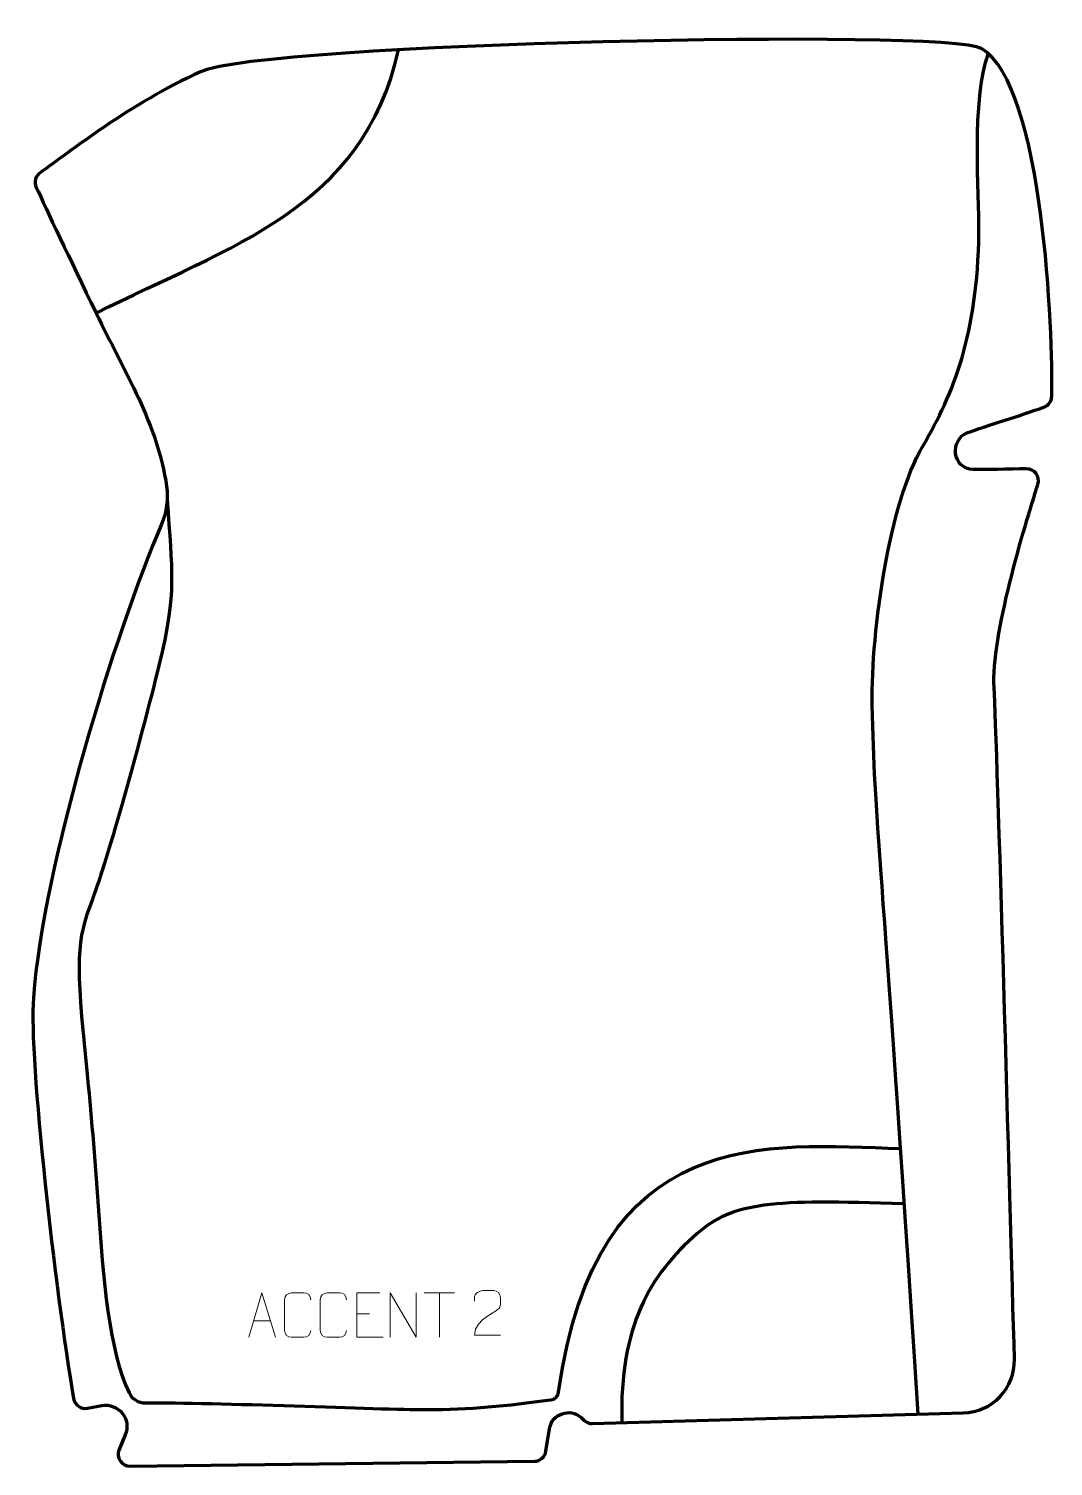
# Model space of a CAD drawing. Header units: millimetres. Extents: x -288 to 286, y -408 to 398.
import ezdxf

# ---------------------------------------------------------------- set-up
doc = ezdxf.new("R2010")
doc.units = ezdxf.units.MM
doc.header["$MEASUREMENT"] = 0
for name, color, linetype in [('layer 1', 7, 'Continuous'), ('layer 2', 7, 'Continuous'), ('layer 3', 7, 'Continuous')]:
    doc.layers.add(name, color=color, linetype=linetype)

msp = doc.modelspace()

# ---------------------------------------------------------------- linework, layer by layer
at = {"layer": 'layer 1', "color": 250, "lineweight": 9}
for points, knots in [([(-164.6517, -335.2745), (-164.6517, -335.2745), (-157.2807, -310.321), (-157.2807, -310.321), (-157.2807, -310.321), (-157.2807, -310.321), (-149.7108, -335.2745), (-149.7108, -335.2745)], [0, 0, 0, 0, 0.33333333, 0.33333333, 0.33333333, 0.33333333, 1, 1, 1, 1]), ([(-129.8134, -331.4638), (-129.9532, -333.7872), (-131.6304, -335.2668), (-133.7781, -335.2776), (-133.7781, -335.2776), (-136.11, -335.2772), (-138.4419, -335.2772), (-140.7734, -335.2776), (-140.7734, -335.2776), (-142.6984, -335.383), (-144.6705, -333.4985), (-144.6593, -331.4812), (-144.6593, -331.4812), (-144.6589, -325.7111), (-144.6589, -319.9414), (-144.6593, -314.1721), (-144.6593, -314.1721), (-144.6551, -312.034), (-142.9084, -310.3148), (-140.756, -310.3283), (-140.756, -310.3283), (-138.4303, -310.3283), (-136.1042, -310.3283), (-133.7781, -310.3283), (-133.7781, -310.3283), (-131.8315, -310.2928), (-129.8401, -311.7843), (-129.8134, -314.2219)], [0, 0, 0, 0, 0.125, 0.125, 0.125, 0.125, 0.25, 0.25, 0.25, 0.25, 0.375, 0.375, 0.375, 0.375, 0.5, 0.5, 0.5, 0.5, 0.625, 0.625, 0.625, 0.625, 0.75, 0.75, 0.75, 0.75, 1, 1, 1, 1]), ([(-109.8134, -331.4638), (-109.9532, -333.7872), (-111.6304, -335.2668), (-113.7781, -335.2776), (-113.7781, -335.2776), (-116.11, -335.2772), (-118.4419, -335.2772), (-120.7734, -335.2776), (-120.7734, -335.2776), (-122.6984, -335.383), (-124.6705, -333.4985), (-124.6593, -331.4812), (-124.6593, -331.4812), (-124.6589, -325.7111), (-124.6589, -319.9414), (-124.6593, -314.1721), (-124.6593, -314.1721), (-124.6551, -312.034), (-122.9084, -310.3148), (-120.756, -310.3283), (-120.756, -310.3283), (-118.4303, -310.3283), (-116.1042, -310.3283), (-113.7781, -310.3283), (-113.7781, -310.3283), (-111.8315, -310.2928), (-109.8401, -311.7843), (-109.8134, -314.2219)], [0, 0, 0, 0, 0.125, 0.125, 0.125, 0.125, 0.25, 0.25, 0.25, 0.25, 0.375, 0.375, 0.375, 0.375, 0.5, 0.5, 0.5, 0.5, 0.625, 0.625, 0.625, 0.625, 0.75, 0.75, 0.75, 0.75, 1, 1, 1, 1]), ([(-91.2629, -310.3208), (-91.2629, -310.3208), (-104.1368, -310.3208), (-104.1368, -310.3208), (-104.1368, -310.3208), (-104.1368, -310.3208), (-104.1368, -335.2744), (-104.1368, -335.2744), (-104.1368, -335.2744), (-104.1368, -335.2744), (-89.271, -335.2744), (-89.271, -335.2744)], [0, 0, 0, 0, 0.25, 0.25, 0.25, 0.25, 0.5, 0.5, 0.5, 0.5, 1, 1, 1, 1]), ([(-85.4013, -335.2781), (-85.4013, -335.2781), (-85.4013, -310.3246), (-85.4013, -310.3246), (-85.4013, -310.3246), (-85.4013, -310.3246), (-70.7465, -335.2781), (-70.7465, -335.2781), (-70.7465, -335.2781), (-70.7465, -335.2781), (-70.7465, -310.3246), (-70.7465, -310.3246)], [0, 0, 0, 0, 0.25, 0.25, 0.25, 0.25, 0.5, 0.5, 0.5, 0.5, 1, 1, 1, 1]), ([(-23.4397, -334.0373), (-28.3541, -334.037), (-33.2685, -334.037), (-38.1826, -334.0373), (-38.1826, -334.0373), (-38.1826, -324.105), (-23.5316, -321.4638), (-23.4397, -317.1535), (-23.4397, -317.1535), (-23.44, -315.7294), (-23.44, -314.3057), (-23.4397, -312.8824), (-23.4397, -312.8824), (-23.4566, -310.8053), (-25.5794, -309.0805), (-27.2504, -309.0632), (-27.2504, -309.0632), (-29.3236, -309.0636), (-31.3965, -309.0636), (-33.4689, -309.0632), (-33.4689, -309.0632), (-35.291, -309.0467), (-38.1157, -310.8388), (-38.1826, -312.9324), (-38.1826, -312.9324), (-38.1826, -312.9324), (-38.1826, -314.9872), (-38.1826, -314.9872)], [0, 0, 0, 0, 0.125, 0.125, 0.125, 0.125, 0.25, 0.25, 0.25, 0.25, 0.375, 0.375, 0.375, 0.375, 0.5, 0.5, 0.5, 0.5, 0.625, 0.625, 0.625, 0.625, 0.75, 0.75, 0.75, 0.75, 1, 1, 1, 1])]:
    msp.add_open_spline(points, degree=3, knots=knots, dxfattribs=at)
for points in [[(-66.2401, -310.3481), (-66.2401, -310.3481), (-49.2529, -310.3481), (-49.2529, -310.3481)], [(-57.7463, -335.2781), (-57.7463, -335.2781), (-57.7463, -310.3246), (-57.7463, -310.3246)], [(-104.1368, -322.2005), (-104.1368, -322.2005), (-96.9687, -322.2005), (-96.9687, -322.2005)], [(-161.9291, -326.0251), (-161.9291, -326.0251), (-152.4334, -326.0251), (-152.4334, -326.0251)]]:
    msp.add_open_spline(points, degree=3, dxfattribs=at)
at = {"layer": 'layer 2', "color": 230, "lineweight": 200}
msp.add_open_spline([(246.2651, 387.1887), (281.0745, 366.3992), (286.4314, 226.3318), (285.5928, 192.2401), (285.5928, 192.2401), (285.5106, 189.5033), (283.7771, 187.0931), (281.206, 186.1516), (281.206, 186.1516), (268.7766, 181.6007), (247.9906, 175.4948), (238.4631, 171.8485), (238.4631, 171.8485), (227.8244, 167.7771), (230.0635, 151.5691), (241.4494, 151.2131), (241.4494, 151.2131), (247.6717, 151.0184), (261.7789, 151.3229), (271.2923, 151.5723), (271.2923, 151.5723), (275.8932, 151.6929), (279.2312, 147.2342), (277.8246, 142.8516), (277.8246, 142.8516), (270.3772, 119.6466), (251.5187, 57.5588), (253.2311, 28.874), (253.2311, 28.874), (254.9922, -0.6266), (262.2163, -259.0226), (264.6615, -347.4675), (264.6615, -347.4675), (265.1116, -363.7584), (252.2211, -377.3026), (235.9277, -377.6618), (235.9277, -377.6618), (235.9277, -377.6618), (28.1017, -383.5927), (28.1017, -383.5927), (28.1017, -383.5927), (26.3692, -383.6421), (24.6851, -383.0159), (23.4055, -381.8471), (23.4055, -381.8471), (23.4055, -381.8471), (21.7133, -380.3009), (21.7133, -380.3009), (21.7133, -380.3009), (15.4232, -374.5542), (5.2668, -378.1169), (3.9453, -386.5334), (3.9453, -386.5334), (3.9453, -386.5334), (1.969, -399.1156), (1.969, -399.1156), (1.969, -399.1156), (1.4635, -402.3351), (-1.291, -404.7198), (-4.5496, -404.759), (-4.5496, -404.759), (-4.5496, -404.759), (-231.1152, -407.4958), (-231.1152, -407.4958), (-231.1152, -407.4958), (-235.9235, -407.5537), (-239.216, -402.6653), (-237.3558, -398.2315), (-237.3558, -398.2315), (-237.3558, -398.2315), (-233.9134, -390.0266), (-233.9134, -390.0266), (-233.9134, -390.0266), (-230.2187, -381.2217), (-237.7678, -371.8304), (-247.1612, -373.5459), (-247.1612, -373.5459), (-247.1612, -373.5459), (-255.1697, -375.0085), (-255.1697, -375.0085), (-255.1697, -375.0085), (-258.8287, -375.677), (-262.3307, -373.2305), (-262.9544, -369.5634), (-262.9544, -369.5634), (-273.0982, -309.938), (-288.0556, -178.9477), (-285.4715, -144.9212), (-285.4715, -144.9212), (-279.79, -70.1168), (-239.5501, 60.1136), (-213.6283, 120.465), (-213.6283, 120.465), (-210.7405, 127.1883), (-209.7206, 134.5751), (-210.7606, 141.818), (-210.7606, 141.818), (-215.6779, 176.0752), (-234.3766, 206.1149), (-250.3059, 238.8431), (-250.3059, 238.8431), (-265.4182, 269.8932), (-278.0381, 296.8956), (-283.824, 309.2851), (-283.824, 309.2851), (-285.2154, 312.2647), (-284.2329, 315.8087), (-281.5056, 317.6463), (-281.5056, 317.6463), (-265.546, 328.8658), (-231.7978, 356.0548), (-191.7286, 374.1334), (-191.7286, 374.1334), (-155.67, 390.4027), (227.7182, 398.2659), (246.2651, 387.1887)], degree=3, knots=[0, 0, 0, 0, 0.03333333, 0.03333333, 0.03333333, 0.03333333, 0.06666667, 0.06666667, 0.06666667, 0.06666667, 0.1, 0.1, 0.1, 0.1, 0.13333333, 0.13333333, 0.13333333, 0.13333333, 0.16666667, 0.16666667, 0.16666667, 0.16666667, 0.2, 0.2, 0.2, 0.2, 0.23333333, 0.23333333, 0.23333333, 0.23333333, 0.26666667, 0.26666667, 0.26666667, 0.26666667, 0.3, 0.3, 0.3, 0.3, 0.33333333, 0.33333333, 0.33333333, 0.33333333, 0.36666667, 0.36666667, 0.36666667, 0.36666667, 0.4, 0.4, 0.4, 0.4, 0.43333333, 0.43333333, 0.43333333, 0.43333333, 0.46666667, 0.46666667, 0.46666667, 0.46666667, 0.5, 0.5, 0.5, 0.5, 0.53333333, 0.53333333, 0.53333333, 0.53333333, 0.56666667, 0.56666667, 0.56666667, 0.56666667, 0.6, 0.6, 0.6, 0.6, 0.63333333, 0.63333333, 0.63333333, 0.63333333, 0.66666667, 0.66666667, 0.66666667, 0.66666667, 0.7, 0.7, 0.7, 0.7, 0.73333333, 0.73333333, 0.73333333, 0.73333333, 0.76666667, 0.76666667, 0.76666667, 0.76666667, 0.8, 0.8, 0.8, 0.8, 0.83333333, 0.83333333, 0.83333333, 0.83333333, 0.86666667, 0.86666667, 0.86666667, 0.86666667, 0.9, 0.9, 0.9, 0.9, 0.93333333, 0.93333333, 0.93333333, 0.93333333, 1, 1, 1, 1], dxfattribs=at)
at = {"layer": 'layer 3', "color": 142, "lineweight": 200}
msp.add_open_spline([(-250.3059, 238.8434), (-175.0615, 276.7247), (-100.7809, 296.8948), (-80.6552, 386.4504)], degree=3, dxfattribs=at)
for points, knots in [([(210.6405, -378.3837), (189.7346, -52.6908), (186.2018, -47.1977), (184.9537, 19.2262), (184.9537, 19.2262), (184.1487, 62.0576), (195.1134, 133.3766), (213.0433, 163.8562), (213.0433, 163.8562), (230.9725, 194.3362), (243.9293, 227.1841), (244.7185, 283.9834), (244.7185, 283.9834), (245.0169, 305.4983), (240.4527, 358.3476), (250.056, 384.5159)], [0, 0, 0, 0, 0.2, 0.2, 0.2, 0.2, 0.4, 0.4, 0.4, 0.4, 0.6, 0.6, 0.6, 0.6, 1, 1, 1, 1]), ([(-210.4006, 134.5762), (-207.8991, 93.135), (-204.7114, 83.5726), (-215.0707, 41.3391), (-215.0707, 41.3391), (-225.43, -0.8947), (-243.7575, -67.0342), (-252.523, -90.1433), (-252.523, -90.1433), (-261.2888, -113.252), (-262.0007, -122.7406), (-255.5075, -185.7665), (-255.5075, -185.7665), (-253.2497, -207.6814), (-251.0177, -234.677), (-249.1635, -261.6698), (-249.1635, -261.6698), (-246.3632, -302.4386), (-242.986, -343.2003), (-231.8058, -366.436), (-231.8058, -366.436), (-230.117, -369.9458), (-226.5378, -372.1439), (-222.6431, -372.0882), (-222.6431, -372.0882), (-184.6588, -371.5428), (-90.3253, -375.8178), (-65.4601, -375.8178), (-65.4601, -375.8178), (-40.4136, -375.8178), (-20.3335, -373.6492), (4.7568, -370.3444), (4.7568, -370.3444), (6.9906, -370.0502), (8.747, -368.2948), (9.0564, -366.0631), (9.0564, -366.0631), (29.9592, -215.2474), (125.8594, -227.0606), (200.8162, -229.4132)], [0, 0, 0, 0, 0.09090909, 0.09090909, 0.09090909, 0.09090909, 0.18181818, 0.18181818, 0.18181818, 0.18181818, 0.27272727, 0.27272727, 0.27272727, 0.27272727, 0.36363636, 0.36363636, 0.36363636, 0.36363636, 0.45454545, 0.45454545, 0.45454545, 0.45454545, 0.54545455, 0.54545455, 0.54545455, 0.54545455, 0.63636364, 0.63636364, 0.63636364, 0.63636364, 0.72727273, 0.72727273, 0.72727273, 0.72727273, 0.81818182, 0.81818182, 0.81818182, 0.81818182, 1, 1, 1, 1]), ([(202.9162, -260.5101), (128.4759, -257.7828), (106.6619, -259.6994), (86.7684, -277.1224), (86.7684, -277.1224), (60.1739, -300.4135), (43.2102, -328.8449), (44.4936, -383.1247)], [0, 0, 0, 0, 0.33333333, 0.33333333, 0.33333333, 0.33333333, 1, 1, 1, 1])]:
    msp.add_open_spline(points, degree=3, knots=knots, dxfattribs=at)

doc.saveas('drawing.dxf')
